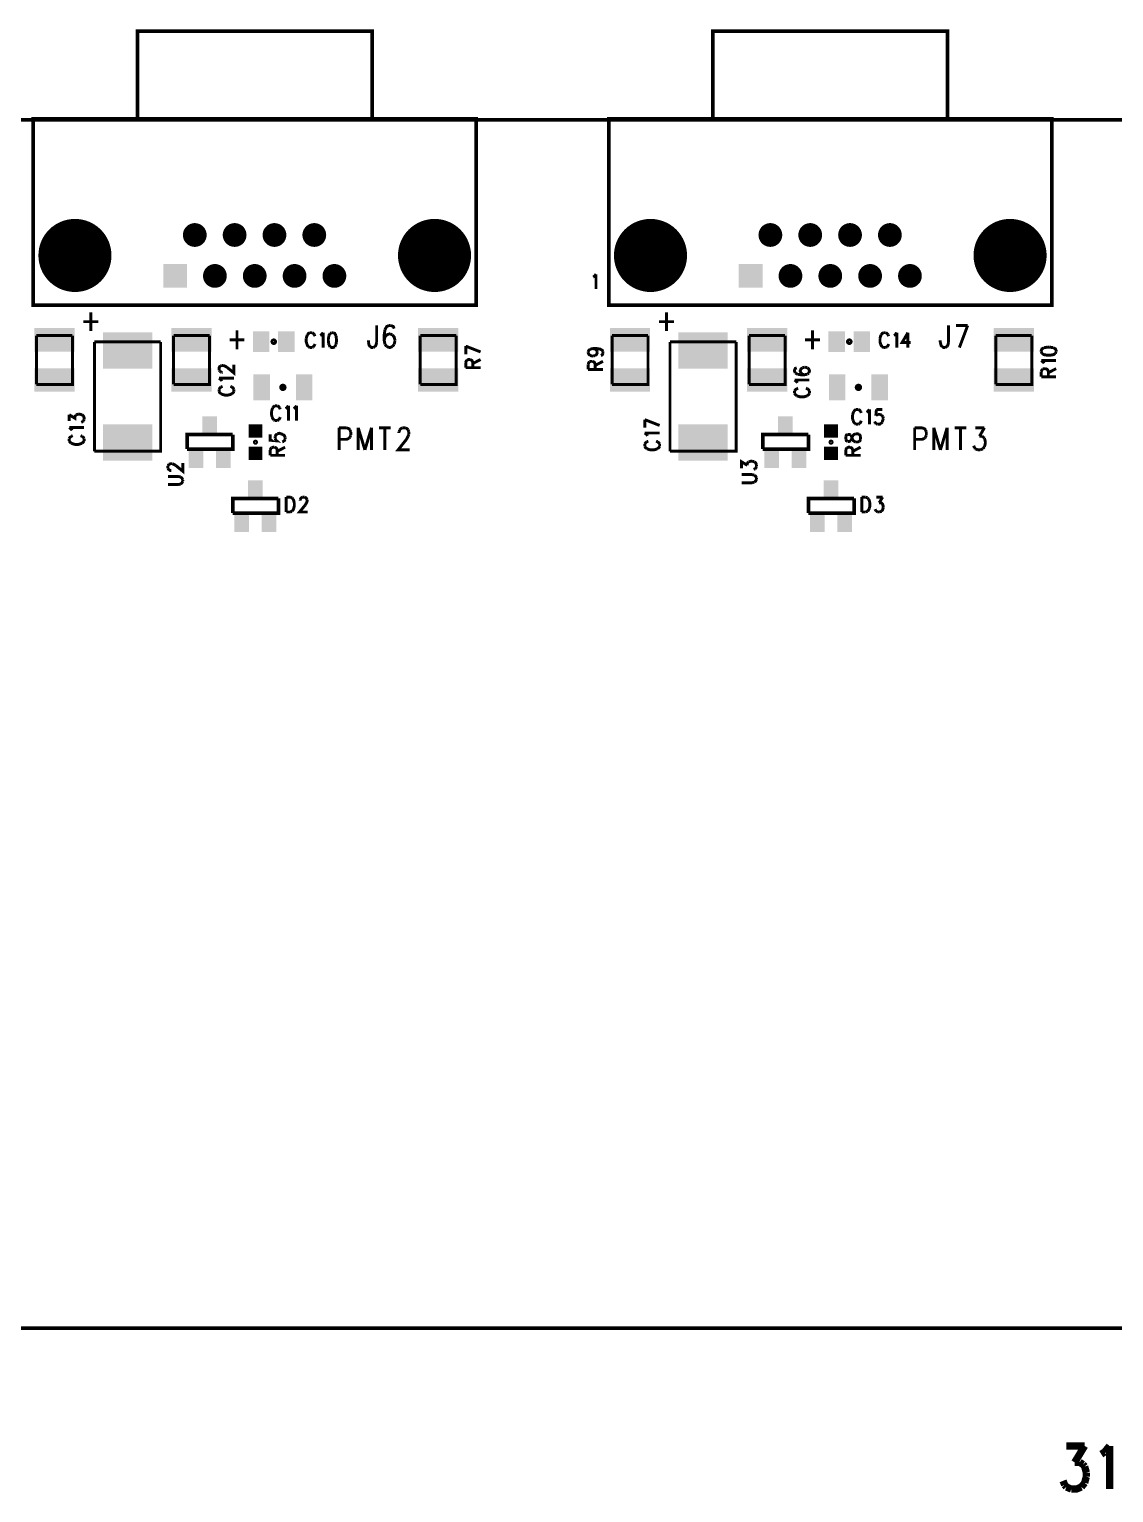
# Model space of a CAD drawing. Extents: x 8 to 19.8, y 7.5 to 11.6.
# Drawn here: x 10.431 to 13.399, y 7.55 to 11.555 of the extents above; entities that cross this region are included whole.
import ezdxf

# ---------------------------------------------------------------- set-up
doc = ezdxf.new("R2010")
doc.units = 0
doc.layers.get('0').update_dxf_attribs({"linetype": 'CONTINUOUS'})
doc.layers.add('ASSEMBLY_PHO', color=7, linetype='CONTINUOUS')

# ---------------------------------------------------------------- blocks, each defined once
blk = doc.blocks.new('ROUND_5')
at = {"const_width": 0.0325}
blk.add_lwpolyline([(-0.01625, 0, 1), (0.01625, 0, 1)], format="xyb", close=True, dxfattribs=at)
blk = doc.blocks.new('SQUARE_9')
blk.add_solid([(-0.0325, -0.0325), (-0.0325, 0.0325), (0.0325, -0.0325), (0.0325, 0.0325)])
blk = doc.blocks.new('ROUND_17')
at = {"const_width": 0.1}
blk.add_lwpolyline([(-0.05, 0, 1), (0.05, 0, 1)], format="xyb", close=True, dxfattribs=at)
blk = doc.blocks.new('RECTANGLE_65')
blk.add_solid([(-0.0225, -0.0355), (-0.0225, 0.0355), (0.0225, -0.0355), (0.0225, 0.0355)])
blk = doc.blocks.new('RECTANGLE_70')
blk.add_solid([(-0.02, -0.0275), (-0.02, 0.0275), (0.02, -0.0275), (0.02, 0.0275)])
blk = doc.blocks.new('RECTANGLE_88')
blk.add_solid([(-0.019, -0.018), (-0.019, 0.018), (0.019, -0.018), (0.019, 0.018)])
blk = doc.blocks.new('RECTANGLE_137')
blk.add_solid([(-0.0675, -0.05), (-0.0675, 0.05), (0.0675, -0.05), (0.0675, 0.05)])
blk = doc.blocks.new('RECTANGLE_139')
blk.add_solid([(-0.0225, -0.0285), (-0.0225, 0.0285), (0.0225, -0.0285), (0.0225, 0.0285)])
blk = doc.blocks.new('RECTANGLE_163')
blk.add_solid([(-0.055, -0.032), (-0.055, 0.032), (0.055, -0.032), (0.055, 0.032)])

msp = doc.modelspace()

# ---------------------------------------------------------------- linework, layer by layer
at = {"layer": 'ASSEMBLY_PHO'}
for points, const_width in [([(10.727, 11.31), (10.727, 11.55), (11.369, 11.55), (11.369, 11.31)], 0.01), ([(12.302, 11.31), (12.302, 11.55), (12.944, 11.55), (12.944, 11.31)], 0.01), ([(8, 8), (19.811, 8), (19.811, 11.307), (8, 11.307), (8, 8)], 0.01), ([(10.442, 10.8), (10.442, 11.31), (11.654, 11.31), (11.654, 10.8), (10.442, 10.8)], 0.01), ([(12.017, 10.8), (12.017, 11.31), (13.229, 11.31), (13.229, 10.8), (12.017, 10.8)], 0.01), ([(11.974, 10.87693), (11.97718, 10.87887)], 0.008), ([(11.97718, 10.87887), (11.98195, 10.88468)], 0.008), ([(11.98195, 10.88468), (11.98195, 10.844)], 0.008), ([(10.59945, 10.78075), (10.59945, 10.729)], 0.008), ([(12.17445, 10.78075), (12.17445, 10.729)], 0.008), ([(10.579, 10.75487), (10.6199, 10.75487)], 0.008), ([(10.99945, 10.73075), (10.99945, 10.679)], 0.008), ([(11.38172, 10.74437), (11.38172, 10.69837)], 0.008), ([(11.40445, 10.73287), (11.40218, 10.7185), (11.40218, 10.70412)], 0.008), ([(11.41581, 10.74437), (11.409, 10.7415), (11.40445, 10.73287)], 0.008), ([(11.42036, 10.74437), (11.41581, 10.74437)], 0.008), ([(11.42945, 10.73575), (11.42718, 10.7415), (11.42036, 10.74437)], 0.008), ([(12.154, 10.75487), (12.1949, 10.75487)], 0.008), ([(12.57445, 10.73075), (12.57445, 10.679)], 0.008), ([(12.94672, 10.74437), (12.94672, 10.69837)], 0.008), ([(12.96718, 10.74437), (12.999, 10.74437)], 0.008), ([(12.999, 10.74437), (12.97627, 10.684)], 0.008), ([(10.45078, 10.58307), (10.45078, 10.71692)], 0.008), ([(10.45078, 10.71692), (10.54921, 10.71692)], 0.008), ([(10.54921, 10.71692), (10.54921, 10.58307), (10.45078, 10.58307)], 0.008), ([(10.79055, 10.6996), (10.79055, 10.40039), (10.60944, 10.40039)], 0.008), ([(10.60944, 10.40039), (10.60944, 10.6996)], 0.008), ([(10.60944, 10.6996), (10.79055, 10.6996)], 0.008), ([(10.82578, 10.58307), (10.82578, 10.71692)], 0.008), ([(10.82578, 10.71692), (10.92421, 10.71692)], 0.008), ([(10.92421, 10.71692), (10.92421, 10.58307), (10.82578, 10.58307)], 0.008), ([(10.979, 10.70487), (11.0199, 10.70487)], 0.008), ([(11.19218, 10.71887), (11.19059, 10.715), (11.189, 10.70918)], 0.008), ([(11.189, 10.70918), (11.189, 10.6995), (11.19059, 10.69368)], 0.008), ([(11.19059, 10.69368), (11.19218, 10.68981), (11.19536, 10.68593)], 0.008), ([(11.19854, 10.72468), (11.19536, 10.72275), (11.19218, 10.71887)], 0.008), ([(11.2049, 10.72468), (11.19854, 10.72468)], 0.008), ([(11.21127, 10.71887), (11.20809, 10.72275), (11.2049, 10.72468)], 0.008), ([(11.20809, 10.68593), (11.21127, 10.68981), (11.21286, 10.69368)], 0.008), ([(11.21286, 10.715), (11.21127, 10.71887)], 0.008), ([(11.22718, 10.71693), (11.23036, 10.71887)], 0.008), ([(11.23036, 10.71887), (11.23513, 10.72468)], 0.008), ([(11.23513, 10.72468), (11.23513, 10.684)], 0.008), ([(11.25104, 10.71693), (11.24945, 10.70725), (11.24945, 10.70143)], 0.008), ([(11.24945, 10.70143), (11.25104, 10.69175)], 0.008), ([(11.25422, 10.72275), (11.25104, 10.71693)], 0.008), ([(11.25104, 10.69175), (11.25422, 10.68593)], 0.008), ([(11.259, 10.72468), (11.25422, 10.72275)], 0.008), ([(11.26218, 10.72468), (11.259, 10.72468)], 0.008), ([(11.27013, 10.71693), (11.26695, 10.72275), (11.26218, 10.72468)], 0.008), ([(11.26695, 10.68593), (11.27013, 10.69175)], 0.008), ([(11.27172, 10.70725), (11.27013, 10.71693)], 0.008), ([(11.27013, 10.69175), (11.27172, 10.70143)], 0.008), ([(11.27172, 10.70143), (11.27172, 10.70725)], 0.008), ([(11.359, 10.69837), (11.359, 10.70412)], 0.008), ([(11.36354, 10.68687), (11.36127, 10.68975), (11.359, 10.69837)], 0.008), ([(11.38172, 10.69837), (11.37945, 10.68975), (11.37718, 10.68687)], 0.008), ([(11.41581, 10.72137), (11.409, 10.7185), (11.40445, 10.71275), (11.40218, 10.70412)], 0.008), ([(11.40218, 10.70412), (11.40445, 10.69262)], 0.008), ([(11.40445, 10.69262), (11.409, 10.68687)], 0.008), ([(11.41809, 10.72137), (11.41581, 10.72137)], 0.008), ([(11.4249, 10.7185), (11.41809, 10.72137)], 0.008), ([(11.43172, 10.70412), (11.42945, 10.71275), (11.4249, 10.7185)], 0.008), ([(11.4249, 10.68687), (11.42945, 10.69262)], 0.008), ([(11.42945, 10.69262), (11.43172, 10.70125)], 0.008), ([(11.43172, 10.70125), (11.43172, 10.70412)], 0.008), ([(11.50078, 10.58307), (11.50078, 10.71692)], 0.008), ([(11.50078, 10.71692), (11.59921, 10.71692)], 0.008), ([(11.59921, 10.71692), (11.59921, 10.58307), (11.50078, 10.58307)], 0.008), ([(12.02578, 10.58307), (12.02578, 10.71692)], 0.008), ([(12.02578, 10.71692), (12.12421, 10.71692)], 0.008), ([(12.12421, 10.71692), (12.12421, 10.58307), (12.02578, 10.58307)], 0.008), ([(12.36555, 10.6996), (12.36555, 10.40039), (12.18444, 10.40039)], 0.008), ([(12.18444, 10.40039), (12.18444, 10.6996)], 0.008), ([(12.18444, 10.6996), (12.36555, 10.6996)], 0.008), ([(12.40078, 10.58307), (12.40078, 10.71692)], 0.008), ([(12.40078, 10.71692), (12.49921, 10.71692)], 0.008), ([(12.49921, 10.71692), (12.49921, 10.58307), (12.40078, 10.58307)], 0.008), ([(12.554, 10.70487), (12.5949, 10.70487)], 0.008), ([(12.76218, 10.71887), (12.76059, 10.715), (12.759, 10.70918)], 0.008), ([(12.759, 10.70918), (12.759, 10.6995), (12.76059, 10.69368)], 0.008), ([(12.76059, 10.69368), (12.76218, 10.68981), (12.76536, 10.68593)], 0.008), ([(12.76854, 10.72468), (12.76536, 10.72275), (12.76218, 10.71887)], 0.008), ([(12.7749, 10.72468), (12.76854, 10.72468)], 0.008), ([(12.78127, 10.71887), (12.77809, 10.72275), (12.7749, 10.72468)], 0.008), ([(12.77809, 10.68593), (12.78127, 10.68981), (12.78286, 10.69368)], 0.008), ([(12.78286, 10.715), (12.78127, 10.71887)], 0.008), ([(12.79718, 10.71693), (12.80036, 10.71887)], 0.008), ([(12.80036, 10.71887), (12.80513, 10.72468)], 0.008), ([(12.80513, 10.72468), (12.80513, 10.684)], 0.008), ([(12.83536, 10.72468), (12.81945, 10.69756), (12.84331, 10.69756)], 0.008), ([(12.83536, 10.72468), (12.83536, 10.684)], 0.008), ([(12.924, 10.69837), (12.924, 10.70412)], 0.008), ([(12.92854, 10.68687), (12.92627, 10.68975), (12.924, 10.69837)], 0.008), ([(12.94672, 10.69837), (12.94445, 10.68975), (12.94218, 10.68687)], 0.008), ([(13.07578, 10.58307), (13.07578, 10.71692)], 0.008), ([(13.07578, 10.71692), (13.17421, 10.71692)], 0.008), ([(13.17421, 10.71692), (13.17421, 10.58307), (13.07578, 10.58307)], 0.008), ([(11.19536, 10.68593), (11.19854, 10.684)], 0.008), ([(11.19854, 10.684), (11.2049, 10.684)], 0.008), ([(11.2049, 10.684), (11.20809, 10.68593)], 0.008), ([(11.25422, 10.68593), (11.259, 10.684), (11.26218, 10.684), (11.26695, 10.68593)], 0.008), ([(11.37263, 10.684), (11.36809, 10.684), (11.36354, 10.68687)], 0.008), ([(11.37718, 10.68687), (11.37263, 10.684)], 0.008), ([(11.409, 10.68687), (11.41581, 10.684)], 0.008), ([(11.41581, 10.684), (11.41809, 10.684), (11.4249, 10.68687)], 0.008), ([(11.62531, 10.68786), (11.666, 10.67195)], 0.008), ([(11.62531, 10.66559), (11.62531, 10.68786)], 0.008), ([(11.62531, 10.64331), (11.62725, 10.64809), (11.62918, 10.64968)], 0.008), ([(11.62918, 10.64968), (11.63306, 10.65127), (11.63693, 10.65127)], 0.008), ([(11.63693, 10.65127), (11.64081, 10.64968), (11.64275, 10.64809), (11.64468, 10.64331)], 0.008), ([(11.64468, 10.64013), (11.666, 10.65127)], 0.008), ([(11.96031, 10.67172), (11.96225, 10.6765), (11.96612, 10.67968)], 0.008), ([(11.96031, 10.67013), (11.96031, 10.67172)], 0.008), ([(11.96612, 10.66218), (11.96225, 10.66536), (11.96031, 10.67013)], 0.008), ([(11.96612, 10.67968), (11.97387, 10.68127)], 0.008), ([(11.97193, 10.66059), (11.96612, 10.66218)], 0.008), ([(11.97387, 10.66059), (11.97193, 10.66059)], 0.008), ([(11.97387, 10.68127), (11.97968, 10.67968)], 0.008), ([(11.97387, 10.68127), (11.98356, 10.68127), (11.99325, 10.67968), (11.99906, 10.6765), (12.001, 10.67172)], 0.008), ([(11.97968, 10.66218), (11.97387, 10.66059)], 0.008), ([(11.97968, 10.67968), (11.98356, 10.6765), (11.9855, 10.67172)], 0.008), ([(11.9855, 10.67013), (11.98356, 10.66536), (11.97968, 10.66218)], 0.008), ([(11.9855, 10.67172), (11.9855, 10.67013)], 0.008), ([(12.001, 10.66854), (11.99906, 10.66377), (11.99518, 10.66218)], 0.008), ([(12.001, 10.67172), (12.001, 10.66854)], 0.008), ([(12.76536, 10.68593), (12.76854, 10.684)], 0.008), ([(12.76854, 10.684), (12.7749, 10.684)], 0.008), ([(12.7749, 10.684), (12.77809, 10.68593)], 0.008), ([(12.93763, 10.684), (12.93309, 10.684), (12.92854, 10.68687)], 0.008), ([(12.94218, 10.68687), (12.93763, 10.684)], 0.008), ([(13.20806, 10.68354), (13.20225, 10.68036), (13.20031, 10.67559), (13.20031, 10.6724)], 0.008), ([(13.20031, 10.6724), (13.20225, 10.66763)], 0.008), ([(13.20225, 10.66763), (13.20806, 10.66445), (13.21775, 10.66286), (13.22356, 10.66286), (13.23325, 10.66445), (13.23906, 10.66763)], 0.008), ([(13.21775, 10.68513), (13.20806, 10.68354)], 0.008), ([(13.22356, 10.68513), (13.21775, 10.68513)], 0.008), ([(13.23325, 10.68354), (13.22356, 10.68513)], 0.008), ([(13.241, 10.6724), (13.241, 10.67559), (13.23906, 10.68036), (13.23325, 10.68354)], 0.008), ([(13.23906, 10.66763), (13.241, 10.6724)], 0.008), ([(10.95031, 10.6224), (10.95031, 10.62877), (10.95225, 10.63195), (10.95418, 10.63354)], 0.008), ([(10.95225, 10.61922), (10.95031, 10.6224)], 0.008), ([(10.95418, 10.61763), (10.95225, 10.61922)], 0.008), ([(10.95418, 10.63354), (10.95806, 10.63513)], 0.008), ([(10.95806, 10.61604), (10.95418, 10.61763)], 0.008), ([(10.95806, 10.63513), (10.96193, 10.63513)], 0.008), ([(10.96, 10.61604), (10.95806, 10.61604)], 0.008), ([(10.96193, 10.63513), (10.96581, 10.63354)], 0.008), ([(10.96581, 10.63354), (10.97162, 10.63036)], 0.008), ([(10.97162, 10.63036), (10.991, 10.61445), (10.991, 10.63672)], 0.008), ([(11.62531, 10.629), (11.62531, 10.64331)], 0.008), ([(11.62531, 10.629), (11.666, 10.629)], 0.008), ([(11.64468, 10.64331), (11.64468, 10.629)], 0.008), ([(11.96031, 10.63831), (11.96225, 10.64309), (11.96418, 10.64468)], 0.008), ([(11.96031, 10.624), (11.96031, 10.63831)], 0.008), ([(11.96031, 10.624), (12.001, 10.624)], 0.008), ([(11.96418, 10.64468), (11.96806, 10.64627), (11.97193, 10.64627)], 0.008), ([(11.97193, 10.64627), (11.97581, 10.64468), (11.97775, 10.64309), (11.97968, 10.63831)], 0.008), ([(11.97968, 10.63513), (12.001, 10.64627)], 0.008), ([(11.97968, 10.63831), (11.97968, 10.624)], 0.008), ([(12.53112, 10.62854), (12.52725, 10.62695), (12.52531, 10.62218), (12.52531, 10.619), (12.52725, 10.61422)], 0.008), ([(12.52725, 10.61422), (12.53306, 10.61104)], 0.008), ([(12.53306, 10.61104), (12.54275, 10.60945), (12.55243, 10.60945)], 0.008), ([(12.54662, 10.62854), (12.54275, 10.62536), (12.54081, 10.62059), (12.54081, 10.619), (12.54275, 10.61422)], 0.008), ([(12.54275, 10.61422), (12.54662, 10.61104)], 0.008), ([(12.55243, 10.63013), (12.54662, 10.62854)], 0.008), ([(12.54662, 10.61104), (12.55243, 10.60945)], 0.008), ([(12.55437, 10.63013), (12.55243, 10.63013)], 0.008), ([(12.55243, 10.60945), (12.56018, 10.61104)], 0.008), ([(12.56018, 10.62854), (12.55437, 10.63013)], 0.008), ([(12.56406, 10.61422), (12.566, 10.619), (12.566, 10.62059), (12.56406, 10.62536), (12.56018, 10.62854)], 0.008), ([(12.56018, 10.61104), (12.56406, 10.61422)], 0.008), ([(13.20612, 10.64377), (13.20031, 10.64854)], 0.008), ([(13.20031, 10.64854), (13.241, 10.64854)], 0.008), ([(13.20031, 10.61831), (13.20225, 10.62309), (13.20418, 10.62468)], 0.008), ([(13.20031, 10.604), (13.20031, 10.61831)], 0.008), ([(13.20418, 10.62468), (13.20806, 10.62627), (13.21193, 10.62627)], 0.008), ([(13.20806, 10.64059), (13.20612, 10.64377)], 0.008), ([(13.21193, 10.62627), (13.21581, 10.62468), (13.21775, 10.62309), (13.21968, 10.61831)], 0.008), ([(13.21968, 10.61513), (13.241, 10.62627)], 0.008), ([(13.21968, 10.61831), (13.21968, 10.604)], 0.008), ([(10.95612, 10.59536), (10.95031, 10.60013)], 0.008), ([(10.95031, 10.60013), (10.991, 10.60013)], 0.008), ([(10.95612, 10.57627), (10.95225, 10.57309), (10.95031, 10.5699)], 0.008), ([(10.95031, 10.5699), (10.95031, 10.56354)], 0.008), ([(10.95806, 10.59218), (10.95612, 10.59536)], 0.008), ([(10.96, 10.57786), (10.95612, 10.57627)], 0.008), ([(10.98518, 10.57627), (10.98131, 10.57786)], 0.008), ([(10.991, 10.5699), (10.98906, 10.57309), (10.98518, 10.57627)], 0.008), ([(10.991, 10.56354), (10.991, 10.5699)], 0.008), ([(12.53112, 10.59036), (12.52531, 10.59513)], 0.008), ([(12.52531, 10.59513), (12.566, 10.59513)], 0.008), ([(12.53112, 10.57127), (12.52725, 10.56809), (12.52531, 10.5649)], 0.008), ([(12.53306, 10.58718), (12.53112, 10.59036)], 0.008), ([(12.535, 10.57286), (12.53112, 10.57127)], 0.008), ([(12.56018, 10.57127), (12.55631, 10.57286)], 0.008), ([(12.566, 10.5649), (12.56406, 10.56809), (12.56018, 10.57127)], 0.008), ([(13.20031, 10.604), (13.241, 10.604)], 0.008), ([(10.95031, 10.56354), (10.95225, 10.56036), (10.95612, 10.55718)], 0.008), ([(10.95612, 10.55718), (10.96, 10.55559), (10.96581, 10.554), (10.9755, 10.554), (10.98131, 10.55559), (10.98518, 10.55718)], 0.008), ([(10.98518, 10.55718), (10.98906, 10.56036), (10.991, 10.56354)], 0.008), ([(12.52531, 10.5649), (12.52531, 10.55854)], 0.008), ([(12.52531, 10.55854), (12.52725, 10.55536), (12.53112, 10.55218)], 0.008), ([(12.53112, 10.55218), (12.535, 10.55059), (12.54081, 10.549), (12.5505, 10.549), (12.55631, 10.55059), (12.56018, 10.55218)], 0.008), ([(12.56018, 10.55218), (12.56406, 10.55536), (12.566, 10.55854)], 0.008), ([(12.566, 10.55854), (12.566, 10.5649)], 0.008), ([(10.54031, 10.48263), (10.54031, 10.50013)], 0.008), ([(10.54031, 10.50013), (10.55581, 10.49059), (10.55581, 10.49536), (10.55775, 10.49854)], 0.008), ([(10.55775, 10.49854), (10.55968, 10.50013)], 0.008), ([(10.55968, 10.50013), (10.5655, 10.50172)], 0.008), ([(10.5655, 10.50172), (10.56937, 10.50172)], 0.008), ([(10.56937, 10.50172), (10.57518, 10.50013)], 0.008), ([(10.57518, 10.50013), (10.57906, 10.49695), (10.581, 10.49218), (10.581, 10.4874)], 0.008), ([(11.09718, 10.51887), (11.09559, 10.515), (11.094, 10.50918)], 0.008), ([(11.094, 10.50918), (11.094, 10.4995), (11.09559, 10.49368)], 0.008), ([(11.09559, 10.49368), (11.09718, 10.48981), (11.10036, 10.48593)], 0.008), ([(11.10354, 10.52468), (11.10036, 10.52275), (11.09718, 10.51887)], 0.008), ([(11.1099, 10.52468), (11.10354, 10.52468)], 0.008), ([(11.11627, 10.51887), (11.11309, 10.52275), (11.1099, 10.52468)], 0.008), ([(11.11309, 10.48593), (11.11627, 10.48981), (11.11786, 10.49368)], 0.008), ([(11.11786, 10.515), (11.11627, 10.51887)], 0.008), ([(11.13218, 10.51693), (11.13536, 10.51887)], 0.008), ([(11.13536, 10.51887), (11.14013, 10.52468)], 0.008), ([(11.14013, 10.52468), (11.14013, 10.484)], 0.008), ([(11.15445, 10.51693), (11.15763, 10.51887)], 0.008), ([(11.15763, 10.51887), (11.1624, 10.52468)], 0.008), ([(11.1624, 10.52468), (11.1624, 10.484)], 0.008), ([(12.68718, 10.50887), (12.68559, 10.505), (12.684, 10.49918)], 0.008), ([(12.684, 10.49918), (12.684, 10.4895), (12.68559, 10.48368)], 0.008), ([(12.69354, 10.51468), (12.69036, 10.51275), (12.68718, 10.50887)], 0.008), ([(12.6999, 10.51468), (12.69354, 10.51468)], 0.008), ([(12.70627, 10.50887), (12.70309, 10.51275), (12.6999, 10.51468)], 0.008), ([(12.70786, 10.505), (12.70627, 10.50887)], 0.008), ([(12.72218, 10.50693), (12.72536, 10.50887)], 0.008), ([(12.72536, 10.50887), (12.73013, 10.51468)], 0.008), ([(12.73013, 10.51468), (12.73013, 10.474)], 0.008), ([(12.74922, 10.51468), (12.74763, 10.49725)], 0.008), ([(12.74763, 10.49725), (12.74922, 10.49918)], 0.008), ([(12.76513, 10.51468), (12.74922, 10.51468)], 0.008), ([(12.74922, 10.49918), (12.754, 10.50112)], 0.008), ([(12.754, 10.50112), (12.75877, 10.50112)], 0.008), ([(12.75877, 10.50112), (12.76354, 10.49918)], 0.008), ([(12.76354, 10.49918), (12.76672, 10.49531)], 0.008), ([(12.76672, 10.49531), (12.76831, 10.4895)], 0.008), ([(12.76831, 10.4895), (12.76672, 10.48562)], 0.008), ([(10.54612, 10.46036), (10.54031, 10.46513)], 0.008), ([(10.54031, 10.46513), (10.581, 10.46513)], 0.008), ([(10.54806, 10.45718), (10.54612, 10.46036)], 0.008), ([(10.57712, 10.48104), (10.57325, 10.47945)], 0.008), ([(10.57906, 10.48263), (10.57712, 10.48104)], 0.008), ([(10.581, 10.4874), (10.57906, 10.48263)], 0.008), ([(11.10036, 10.48593), (11.10354, 10.484)], 0.008), ([(11.10354, 10.484), (11.1099, 10.484)], 0.008), ([(11.10968, 10.44786), (11.1155, 10.44945), (11.11937, 10.44786)], 0.008), ([(11.1099, 10.484), (11.11309, 10.48593)], 0.008), ([(11.279, 10.46437), (11.279, 10.404)], 0.008), ([(11.279, 10.46437), (11.29945, 10.46437)], 0.008), ([(11.29945, 10.46437), (11.30627, 10.4615), (11.30854, 10.45862)], 0.008), ([(11.30854, 10.45862), (11.31081, 10.45287)], 0.008), ([(11.31081, 10.45287), (11.31081, 10.44425)], 0.008), ([(11.33127, 10.46437), (11.33127, 10.404)], 0.008), ([(11.33127, 10.46437), (11.34945, 10.404)], 0.008), ([(11.36763, 10.46437), (11.34945, 10.404)], 0.008), ([(11.36763, 10.46437), (11.36763, 10.404)], 0.008), ([(11.38809, 10.46437), (11.4199, 10.46437)], 0.008), ([(11.404, 10.46437), (11.404, 10.404)], 0.008), ([(11.44263, 10.45287), (11.4449, 10.45862)], 0.008), ([(11.44263, 10.45), (11.44263, 10.45287)], 0.008), ([(11.4449, 10.45862), (11.44718, 10.4615), (11.45172, 10.46437)], 0.008), ([(11.45172, 10.46437), (11.46081, 10.46437)], 0.008), ([(11.46081, 10.46437), (11.46536, 10.4615), (11.46763, 10.45862)], 0.008), ([(11.46763, 10.45862), (11.4699, 10.45287)], 0.008), ([(11.4699, 10.45287), (11.4699, 10.44712)], 0.008), ([(12.11531, 10.48672), (12.156, 10.47081)], 0.008), ([(12.11531, 10.46445), (12.11531, 10.48672)], 0.008), ([(12.12112, 10.44536), (12.11531, 10.45013)], 0.008), ([(12.11531, 10.45013), (12.156, 10.45013)], 0.008), ([(12.68559, 10.48368), (12.68718, 10.47981), (12.69036, 10.47593)], 0.008), ([(12.69036, 10.47593), (12.69354, 10.474)], 0.008), ([(12.69354, 10.474), (12.6999, 10.474)], 0.008), ([(12.6999, 10.474), (12.70309, 10.47593)], 0.008), ([(12.70309, 10.47593), (12.70627, 10.47981), (12.70786, 10.48368)], 0.008), ([(12.74604, 10.47787), (12.74445, 10.48175)], 0.008), ([(12.74763, 10.47593), (12.74604, 10.47787)], 0.008), ([(12.7524, 10.474), (12.74763, 10.47593)], 0.008), ([(12.76195, 10.47593), (12.75718, 10.474), (12.7524, 10.474)], 0.008), ([(12.76513, 10.47981), (12.76195, 10.47593)], 0.008), ([(12.76672, 10.48562), (12.76513, 10.47981)], 0.008), ([(12.854, 10.46437), (12.854, 10.404)], 0.008), ([(12.854, 10.46437), (12.87445, 10.46437)], 0.008), ([(12.87445, 10.46437), (12.88127, 10.4615), (12.88354, 10.45862)], 0.008), ([(12.88354, 10.45862), (12.88581, 10.45287)], 0.008), ([(12.88581, 10.45287), (12.88581, 10.44425)], 0.008), ([(12.90627, 10.46437), (12.90627, 10.404)], 0.008), ([(12.90627, 10.46437), (12.92445, 10.404)], 0.008), ([(12.94263, 10.46437), (12.92445, 10.404)], 0.008), ([(12.94263, 10.46437), (12.94263, 10.404)], 0.008), ([(12.96309, 10.46437), (12.9949, 10.46437)], 0.008), ([(12.979, 10.46437), (12.979, 10.404)], 0.008), ([(13.0199, 10.46437), (13.0449, 10.46437)], 0.008), ([(13.0449, 10.46437), (13.03127, 10.44137)], 0.008), ([(10.54612, 10.44127), (10.54225, 10.43809), (10.54031, 10.4349)], 0.008), ([(10.54031, 10.4349), (10.54031, 10.42854)], 0.008), ([(10.54031, 10.42854), (10.54225, 10.42536), (10.54612, 10.42218)], 0.008), ([(10.55, 10.44286), (10.54612, 10.44127)], 0.008), ([(10.54612, 10.42218), (10.55, 10.42059), (10.55581, 10.419), (10.5655, 10.419), (10.57131, 10.42059), (10.57518, 10.42218)], 0.008), ([(10.57518, 10.44127), (10.57131, 10.44286)], 0.008), ([(10.581, 10.4349), (10.57906, 10.43809), (10.57518, 10.44127)], 0.008), ([(10.57518, 10.42218), (10.57906, 10.42536), (10.581, 10.42854)], 0.008), ([(10.581, 10.42854), (10.581, 10.4349)], 0.008), ([(10.863, 10.406), (10.863, 10.446), (10.893, 10.446)], 0.01), ([(10.863, 10.446), (10.988, 10.446)], 0.01), ([(10.863, 10.406), (10.988, 10.406), (10.988, 10.446)], 0.01), ([(11.09031, 10.44627), (11.09031, 10.43036), (11.10775, 10.42877), (11.10581, 10.43036), (11.10387, 10.43513)], 0.008), ([(11.09031, 10.40331), (11.09225, 10.40809), (11.09418, 10.40968)], 0.008), ([(11.09418, 10.40968), (11.09806, 10.41127), (11.10193, 10.41127)], 0.008), ([(11.10193, 10.41127), (11.10581, 10.40968), (11.10775, 10.40809), (11.10968, 10.40331)], 0.008), ([(11.10387, 10.4399), (11.10581, 10.44468), (11.10968, 10.44786)], 0.008), ([(11.10387, 10.43513), (11.10387, 10.4399)], 0.008), ([(11.10968, 10.40013), (11.131, 10.41127)], 0.008), ([(11.11937, 10.44786), (11.12518, 10.44627)], 0.008), ([(11.12712, 10.42718), (11.12325, 10.42559)], 0.008), ([(11.12518, 10.44627), (11.12906, 10.44309), (11.131, 10.43831)], 0.008), ([(11.131, 10.43354), (11.12906, 10.42877), (11.12712, 10.42718)], 0.008), ([(11.131, 10.43831), (11.131, 10.43354)], 0.008), ([(11.30627, 10.43562), (11.29945, 10.43275), (11.279, 10.43275)], 0.008), ([(11.30854, 10.4385), (11.30627, 10.43562)], 0.008), ([(11.31081, 10.44425), (11.30854, 10.4385)], 0.008), ([(11.46763, 10.44137), (11.46309, 10.43275), (11.44036, 10.404), (11.47218, 10.404)], 0.008), ([(11.4699, 10.44712), (11.46763, 10.44137)], 0.008), ([(12.12112, 10.42627), (12.11725, 10.42309), (12.11531, 10.4199)], 0.008), ([(12.11531, 10.4199), (12.11531, 10.41354)], 0.008), ([(12.11531, 10.41354), (12.11725, 10.41036), (12.12112, 10.40718)], 0.008), ([(12.12306, 10.44218), (12.12112, 10.44536)], 0.008), ([(12.125, 10.42786), (12.12112, 10.42627)], 0.008), ([(12.15018, 10.42627), (12.14631, 10.42786)], 0.008), ([(12.156, 10.4199), (12.15406, 10.42309), (12.15018, 10.42627)], 0.008), ([(12.15018, 10.40718), (12.15406, 10.41036), (12.156, 10.41354)], 0.008), ([(12.156, 10.41354), (12.156, 10.4199)], 0.008), ([(12.438, 10.406), (12.438, 10.446), (12.468, 10.446)], 0.01), ([(12.438, 10.446), (12.563, 10.446)], 0.01), ([(12.438, 10.406), (12.563, 10.406), (12.563, 10.446)], 0.01), ([(12.67112, 10.44627), (12.66725, 10.44468), (12.66531, 10.4399)], 0.008), ([(12.66531, 10.4399), (12.66531, 10.43354)], 0.008), ([(12.66531, 10.43354), (12.66725, 10.42877), (12.67112, 10.42718)], 0.008), ([(12.66531, 10.40331), (12.66725, 10.40809), (12.66918, 10.40968)], 0.008), ([(12.66918, 10.40968), (12.67306, 10.41127), (12.67693, 10.41127)], 0.008), ([(12.67887, 10.44468), (12.675, 10.44627), (12.67112, 10.44627)], 0.008), ([(12.67112, 10.42718), (12.675, 10.42718), (12.67887, 10.42877)], 0.008), ([(12.67693, 10.41127), (12.68081, 10.40968), (12.68275, 10.40809), (12.68468, 10.40331)], 0.008), ([(12.68275, 10.43513), (12.68081, 10.4415), (12.67887, 10.44468)], 0.008), ([(12.67887, 10.42877), (12.68081, 10.43195), (12.68275, 10.43831)], 0.008), ([(12.68275, 10.43831), (12.68468, 10.44309)], 0.008), ([(12.68468, 10.43036), (12.68275, 10.43513)], 0.008), ([(12.68468, 10.44309), (12.68856, 10.44627), (12.69243, 10.44786)], 0.008), ([(12.69243, 10.42559), (12.68856, 10.42718), (12.68468, 10.43036)], 0.008), ([(12.68468, 10.40013), (12.706, 10.41127)], 0.008), ([(12.69243, 10.44786), (12.69825, 10.44786), (12.70212, 10.44627)], 0.008), ([(12.70212, 10.42718), (12.69825, 10.42559), (12.69243, 10.42559)], 0.008), ([(12.70212, 10.44627), (12.70406, 10.44468), (12.706, 10.4399)], 0.008), ([(12.706, 10.43354), (12.70406, 10.42877), (12.70212, 10.42718)], 0.008), ([(12.706, 10.4399), (12.706, 10.43354)], 0.008), ([(12.88127, 10.43562), (12.87445, 10.43275), (12.854, 10.43275)], 0.008), ([(12.88354, 10.4385), (12.88127, 10.43562)], 0.008), ([(12.88581, 10.44425), (12.88354, 10.4385)], 0.008), ([(13.01763, 10.40975), (13.01536, 10.4155)], 0.008), ([(13.0199, 10.40687), (13.01763, 10.40975)], 0.008), ([(13.03127, 10.44137), (13.03809, 10.44137)], 0.008), ([(13.03809, 10.44137), (13.04263, 10.4385)], 0.008), ([(13.0449, 10.41262), (13.04036, 10.40687)], 0.008), ([(13.04263, 10.4385), (13.0449, 10.43562)], 0.008), ([(13.0449, 10.43562), (13.04718, 10.427), (13.04718, 10.42125), (13.0449, 10.41262)], 0.008), ([(11.09031, 10.389), (11.09031, 10.40331)], 0.008), ([(11.09031, 10.389), (11.131, 10.389)], 0.008), ([(11.10968, 10.40331), (11.10968, 10.389)], 0.008), ([(12.12112, 10.40718), (12.125, 10.40559), (12.13081, 10.404), (12.1405, 10.404), (12.14631, 10.40559), (12.15018, 10.40718)], 0.008), ([(12.38031, 10.35377), (12.38031, 10.37127), (12.39581, 10.36172)], 0.008), ([(12.39581, 10.36172), (12.39581, 10.3665), (12.39775, 10.36968), (12.39968, 10.37127)], 0.008), ([(12.39968, 10.37127), (12.4055, 10.37286), (12.40937, 10.37286)], 0.008), ([(12.40937, 10.37286), (12.41518, 10.37127)], 0.008), ([(12.41518, 10.37127), (12.41906, 10.36809), (12.421, 10.36331)], 0.008), ([(12.66531, 10.389), (12.66531, 10.40331)], 0.008), ([(12.66531, 10.389), (12.706, 10.389)], 0.008), ([(12.68468, 10.40331), (12.68468, 10.389)], 0.008), ([(13.02672, 10.404), (13.0199, 10.40687)], 0.008), ([(13.03354, 10.404), (13.02672, 10.404)], 0.008), ([(13.04036, 10.40687), (13.03354, 10.404)], 0.008), ([(10.81031, 10.3599), (10.81225, 10.36309), (10.81418, 10.36468)], 0.008), ([(10.81031, 10.35354), (10.81031, 10.3599)], 0.008), ([(10.81418, 10.34877), (10.81225, 10.35036), (10.81031, 10.35354)], 0.008), ([(10.83937, 10.33127), (10.81031, 10.33127)], 0.008), ([(10.81418, 10.36468), (10.81806, 10.36627), (10.82193, 10.36627)], 0.008), ([(10.82, 10.34718), (10.81806, 10.34718), (10.81418, 10.34877)], 0.008), ([(10.82193, 10.36627), (10.82581, 10.36468), (10.83162, 10.3615)], 0.008), ([(10.83162, 10.3615), (10.851, 10.34559), (10.851, 10.36786)], 0.008), ([(10.84518, 10.32968), (10.83937, 10.33127)], 0.008), ([(10.851, 10.32172), (10.84906, 10.3265), (10.84518, 10.32968)], 0.008), ([(12.40937, 10.33627), (12.38031, 10.33627)], 0.008), ([(12.41518, 10.33468), (12.40937, 10.33627)], 0.008), ([(12.41712, 10.35218), (12.41325, 10.35059)], 0.008), ([(12.421, 10.32672), (12.41906, 10.3315), (12.41518, 10.33468)], 0.008), ([(12.421, 10.35854), (12.41906, 10.35377), (12.41712, 10.35218)], 0.008), ([(12.421, 10.36331), (12.421, 10.35854)], 0.008), ([(10.81031, 10.309), (10.83937, 10.309)], 0.008), ([(10.83937, 10.309), (10.84518, 10.31059)], 0.008), ([(10.84518, 10.31059), (10.84906, 10.31377), (10.851, 10.31854)], 0.008), ([(10.851, 10.31854), (10.851, 10.32172)], 0.008), ([(12.38031, 10.314), (12.40937, 10.314)], 0.008), ([(12.40937, 10.314), (12.41518, 10.31559)], 0.008), ([(12.41518, 10.31559), (12.41906, 10.31877), (12.421, 10.32354)], 0.008), ([(12.421, 10.32354), (12.421, 10.32672)], 0.008), ([(10.988, 10.231), (10.988, 10.271), (11.018, 10.271)], 0.01), ([(10.988, 10.271), (11.113, 10.271)], 0.01), ([(10.988, 10.231), (11.113, 10.231), (11.113, 10.271)], 0.01), ([(11.134, 10.27468), (11.134, 10.234)], 0.008), ([(11.134, 10.27468), (11.14513, 10.27468)], 0.008), ([(11.14513, 10.27468), (11.1499, 10.27275)], 0.008), ([(11.1499, 10.27275), (11.15309, 10.26887)], 0.008), ([(11.15309, 10.26887), (11.15468, 10.265), (11.15627, 10.25918)], 0.008), ([(11.15627, 10.25918), (11.15627, 10.2495), (11.15468, 10.24368)], 0.008), ([(11.1865, 10.25337), (11.17059, 10.234), (11.19286, 10.234)], 0.008), ([(11.17218, 10.26693), (11.17377, 10.27081), (11.17536, 10.27275), (11.17854, 10.27468)], 0.008), ([(11.17218, 10.265), (11.17218, 10.26693)], 0.008), ([(11.17854, 10.27468), (11.1849, 10.27468)], 0.008), ([(11.1849, 10.27468), (11.18809, 10.27275), (11.18968, 10.27081), (11.19127, 10.26693)], 0.008), ([(11.18968, 10.25918), (11.1865, 10.25337)], 0.008), ([(11.19127, 10.26693), (11.19127, 10.26306), (11.18968, 10.25918)], 0.008), ([(12.563, 10.231), (12.563, 10.271), (12.593, 10.271)], 0.01), ([(12.563, 10.271), (12.688, 10.271)], 0.01), ([(12.563, 10.231), (12.688, 10.231), (12.688, 10.271)], 0.01), ([(12.709, 10.27468), (12.709, 10.234)], 0.008), ([(12.709, 10.27468), (12.72013, 10.27468)], 0.008), ([(12.72013, 10.27468), (12.7249, 10.27275)], 0.008), ([(12.7249, 10.27275), (12.72809, 10.26887)], 0.008), ([(12.72809, 10.26887), (12.72968, 10.265), (12.73127, 10.25918)], 0.008), ([(12.73127, 10.25918), (12.73127, 10.2495), (12.72968, 10.24368)], 0.008), ([(12.74877, 10.27468), (12.76627, 10.27468)], 0.008), ([(12.76627, 10.27468), (12.75672, 10.25918)], 0.008), ([(12.75672, 10.25918), (12.7615, 10.25918)], 0.008), ([(12.7615, 10.25918), (12.76468, 10.25725), (12.76627, 10.25531), (12.76786, 10.2495), (12.76786, 10.24562)], 0.008), ([(11.14513, 10.234), (11.134, 10.234)], 0.008), ([(11.1499, 10.23593), (11.14513, 10.234)], 0.008), ([(11.15468, 10.24368), (11.15309, 10.23981), (11.1499, 10.23593)], 0.008), ([(12.72013, 10.234), (12.709, 10.234)], 0.008), ([(12.7249, 10.23593), (12.72013, 10.234)], 0.008), ([(12.72968, 10.24368), (12.72809, 10.23981), (12.7249, 10.23593)], 0.008), ([(12.74718, 10.23787), (12.74559, 10.24175)], 0.008), ([(12.74877, 10.23593), (12.74718, 10.23787)], 0.008), ([(12.75354, 10.234), (12.74877, 10.23593)], 0.008), ([(12.75831, 10.234), (12.75354, 10.234)], 0.008), ([(12.76309, 10.23593), (12.75831, 10.234)], 0.008), ([(12.76786, 10.24562), (12.76627, 10.23981), (12.76309, 10.23593)], 0.008), ([(13.26909, 7.67812), (13.31909, 7.67812)], 0.02), ([(13.31909, 7.67812), (13.29181, 7.63312)], 0.02), ([(13.36454, 7.65562), (13.37363, 7.66125)], 0.02), ([(13.37363, 7.66125), (13.38727, 7.67812)], 0.02), ([(13.38727, 7.67812), (13.38727, 7.56)], 0.02), ([(13.29181, 7.63312), (13.30545, 7.63312)], 0.02), ([(13.30545, 7.63312), (13.31454, 7.6275)], 0.02), ([(13.31454, 7.6275), (13.31909, 7.62187)], 0.02), ([(13.31909, 7.62187), (13.32363, 7.605)], 0.02), ([(13.32363, 7.605), (13.32363, 7.59375)], 0.02), ([(13.26454, 7.57125), (13.26, 7.5825)], 0.02), ([(13.26909, 7.56562), (13.26454, 7.57125)], 0.02), ([(13.28272, 7.56), (13.26909, 7.56562)], 0.02), ([(13.31, 7.56562), (13.29636, 7.56), (13.28272, 7.56)], 0.02), ([(13.31909, 7.57687), (13.31, 7.56562)], 0.02), ([(13.32363, 7.59375), (13.31909, 7.57687)], 0.02)]:
    msp.add_lwpolyline(points, dxfattribs=dict(at, const_width=const_width))
for points, const_width in [([(11.09607, 10.7, 1), (11.10393, 10.7, 1)], 0.01), ([(12.67107, 10.7, 1), (12.67893, 10.7, 1)], 0.01), ([(11.12, 10.575, 1), (11.13, 10.575, 1)], 0.01), ([(12.695, 10.575, 1), (12.705, 10.575, 1)], 0.01), ([(11.04705, 10.425, 1), (11.05295, 10.425, 1)], 0.008), ([(12.62205, 10.425, 1), (12.62795, 10.425, 1)], 0.008)]:
    msp.add_lwpolyline(points, format="xyb", close=True, dxfattribs=dict(at, const_width=const_width))

# ---------------------------------------------------------------- block references
for name, p in [('ROUND_17', (10.556, 10.936)), ('ROUND_5', (10.884, 10.992)), ('ROUND_5', (10.993, 10.992)), ('ROUND_5', (11.102, 10.992)), ('ROUND_5', (11.211, 10.992)), ('ROUND_17', (11.54, 10.936)), ('ROUND_17', (12.131, 10.936)), ('ROUND_5', (12.459, 10.992)), ('ROUND_5', (12.568, 10.992)), ('ROUND_5', (12.677, 10.992)), ('ROUND_5', (12.786, 10.992)), ('ROUND_17', (13.115, 10.936)), ('SQUARE_9', (10.83, 10.88)), ('ROUND_5', (10.939, 10.88)), ('ROUND_5', (11.048, 10.88)), ('ROUND_5', (11.157, 10.88)), ('ROUND_5', (11.266, 10.88)), ('SQUARE_9', (12.405, 10.88)), ('ROUND_5', (12.514, 10.88)), ('ROUND_5', (12.623, 10.88)), ('ROUND_5', (12.732, 10.88)), ('ROUND_5', (12.841, 10.88)), ('RECTANGLE_163', (10.5, 10.70511)), ('RECTANGLE_163', (10.875, 10.70511)), ('RECTANGLE_163', (11.55, 10.70511)), ('RECTANGLE_163', (12.075, 10.70511)), ('RECTANGLE_163', (12.45, 10.70511)), ('RECTANGLE_163', (13.125, 10.70511)), ('RECTANGLE_137', (10.7, 10.67598)), ('RECTANGLE_139', (11.06555, 10.7)), ('RECTANGLE_139', (11.13444, 10.7)), ('RECTANGLE_137', (12.275, 10.67598)), ('RECTANGLE_139', (12.64055, 10.7)), ('RECTANGLE_139', (12.70944, 10.7)), ('RECTANGLE_163', (10.5, 10.59488)), ('RECTANGLE_163', (10.875, 10.59488)), ('RECTANGLE_163', (11.55, 10.59488)), ('RECTANGLE_163', (12.075, 10.59488)), ('RECTANGLE_163', (12.45, 10.59488)), ('RECTANGLE_163', (13.125, 10.59488)), ('RECTANGLE_65', (11.06692, 10.575)), ('RECTANGLE_65', (11.18307, 10.575)), ('RECTANGLE_65', (12.64192, 10.575)), ('RECTANGLE_65', (12.75807, 10.575)), ('RECTANGLE_70', (10.925, 10.46831)), ('RECTANGLE_70', (12.5, 10.46831)), ('RECTANGLE_137', (10.7, 10.42401)), ('RECTANGLE_88', (11.05, 10.45551)), ('RECTANGLE_137', (12.275, 10.42401)), ('RECTANGLE_88', (12.625, 10.45551)), ('RECTANGLE_70', (10.8876, 10.38169)), ('RECTANGLE_70', (10.9624, 10.38169)), ('RECTANGLE_88', (11.05, 10.39448)), ('RECTANGLE_70', (12.4626, 10.38169)), ('RECTANGLE_70', (12.5374, 10.38169)), ('RECTANGLE_88', (12.625, 10.39448)), ('RECTANGLE_70', (11.05, 10.29331)), ('RECTANGLE_70', (12.625, 10.29331)), ('RECTANGLE_70', (11.0126, 10.20669)), ('RECTANGLE_70', (11.0874, 10.20669)), ('RECTANGLE_70', (12.5876, 10.20669)), ('RECTANGLE_70', (12.6624, 10.20669))]:
    msp.add_blockref(name, p, dxfattribs=at)

doc.saveas('drawing.dxf')
